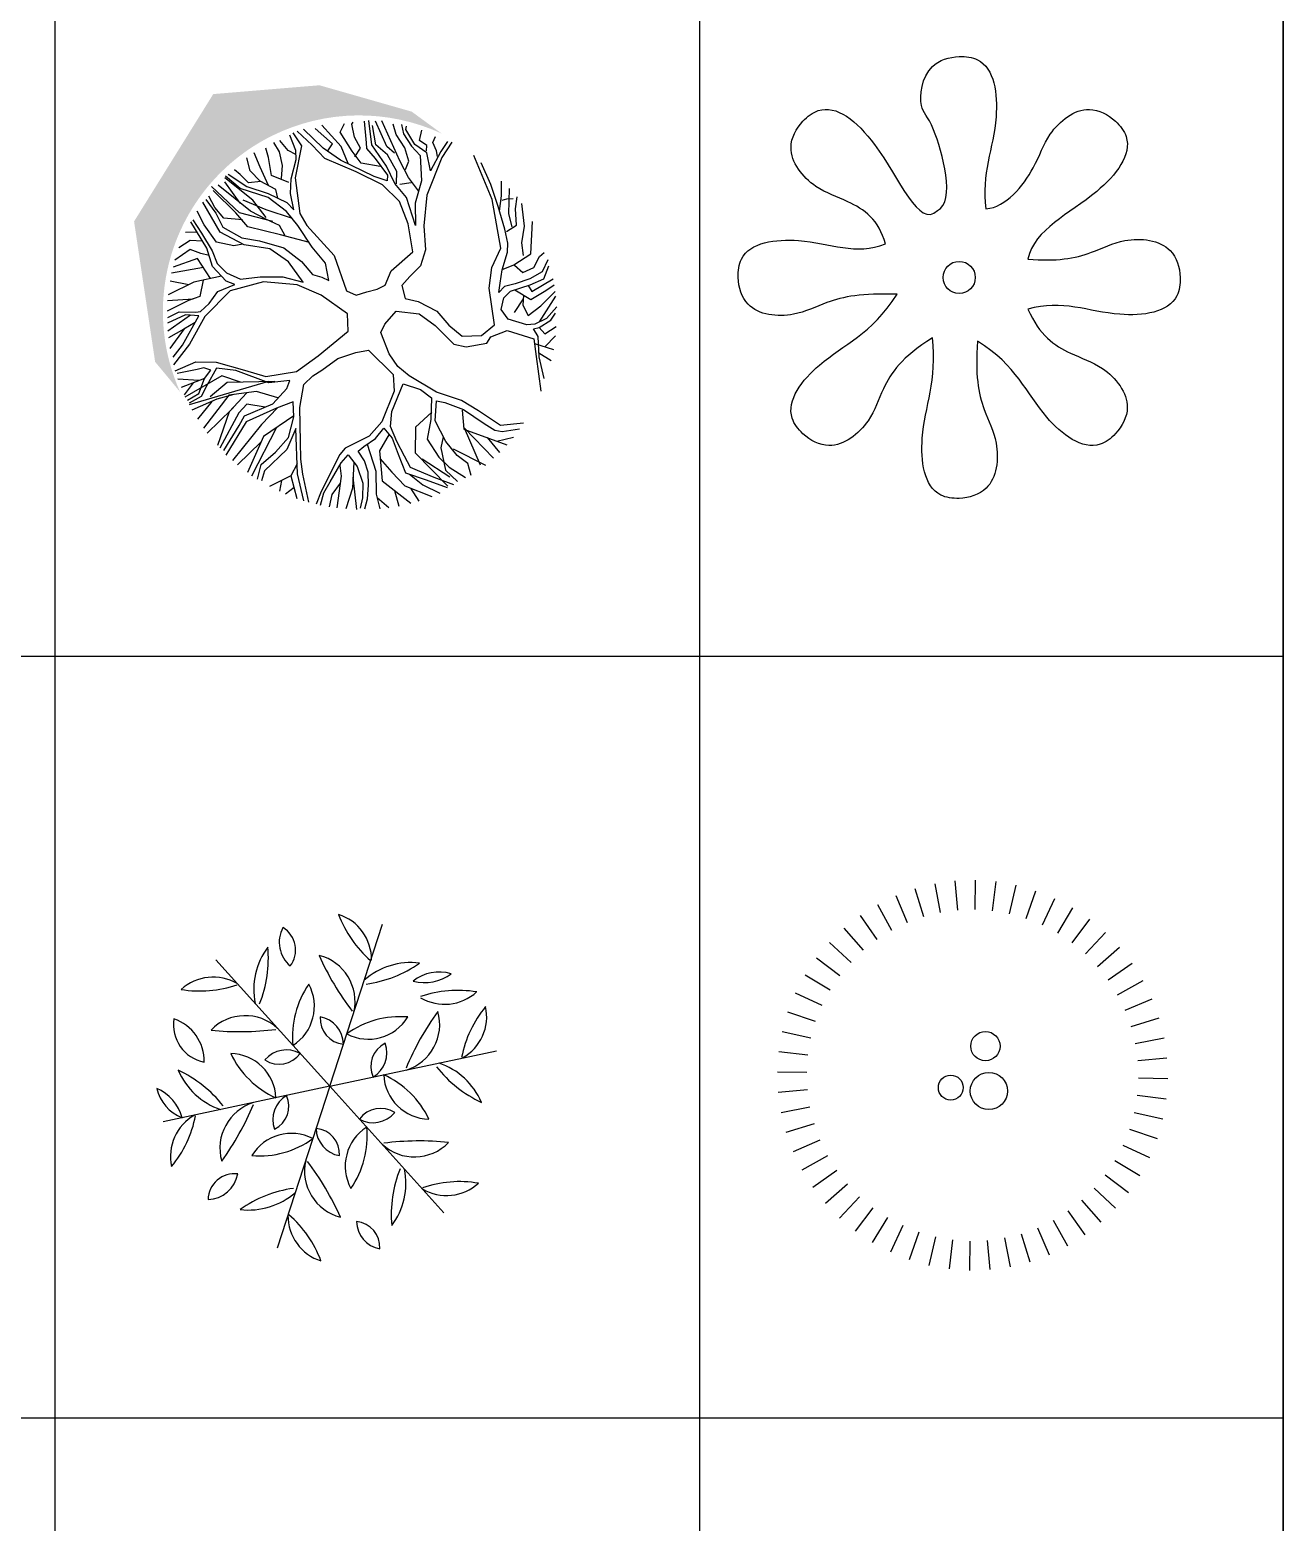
# Model space of a CAD drawing. Header units: inches. Extents: x 7658 to 73799, y 48 to 40262.
# Drawn here: x 69288 to 73799, y 30749 to 36123 of the extents above; entities that cross this region are included whole.
import ezdxf

# ---------------------------------------------------------------- set-up
doc = ezdxf.new("R2010")
doc.units = ezdxf.units.IN
doc.layers.add('www.cad-blocks.net', color=7, linetype='Continuous')
doc.styles.get("Standard").update_dxf_attribs({"font": 'arial.ttf'})

# ---------------------------------------------------------------- blocks, each defined once
blk = doc.blocks.new('A$C516926BB')
for p, q in [((57.9904, 38.5194), (57.9904, 0)), ((60.3118, 38.5194), (60.3118, 0)), ((62.4121, 38.5194), (62.4121, 0)), ((0, 33.1729), (62.4121, 33.1729)), ((0, 30.4302), (62.4121, 30.4302))]:
    blk.add_line(p, q)
blk = doc.blocks.new('A$C30325F1C')
h = blk.add_hatch(color=7)
h.dxf.hatch_style = 1
h.paths.add_polyline_path([(0, 1.0373), (0.0758, 0.5316), (0.1655, 0.4236, -0.1601), (0.1198, 0.8624, -0.480394), (1.1075, 1.3536), (0.9992, 1.4328), (0.6673, 1.5277), (0.285, 1.4959)])
for p, q in [((1.2464, 0.1594), (1.1888, 0.2932)), ((1.1888, 0.2932), (1.2939, 0.1844)), ((1.1125, 0.2613), (1.1039, 0.2215)), ((1.1039, 0.2215), (1.1212, 0.1416)), ((1.1212, 0.1416), (1.1644, 0.101))]:
    blk.add_line(p, q)
for points in [[(0.828, 1.3985), (0.8357, 1.3203), (0.8367, 1.2994), (0.8673, 1.2634), (0.9121, 1.2036), (0.9104, 1.1833), (0.8644, 1.1992), (0.7425, 1.258), (0.6803, 1.301), (0.6099, 1.3692)], [(0.9629, 1.3869), (0.9693, 1.3531), (0.9981, 1.3086), (1.0294, 1.2753), (1.0341, 1.183), (1.0112, 1.1025), (1.0131, 1.0226), (0.9801, 1.124), (0.9387, 1.1742), (0.9083, 1.2368), (0.8561, 1.3129), (0.8449, 1.4007)], [(0.9377, 1.2834), (0.9098, 1.3071), (0.8691, 1.3985)], [(1.0236, 1.147), (0.9875, 1.1961), (0.9564, 1.2558), (0.8914, 1.3995)], [(0.3383, 1.2072), (0.4057, 1.1632), (0.4827, 1.1376), (0.5499, 1.1054), (0.5745, 1.0794), (0.5625, 1.138), (0.5656, 1.1904), (0.5835, 1.2601), (0.5823, 1.2927), (0.5611, 1.3474)], [(0.5711, 1.3561), (0.6023, 1.309), (0.5798, 1.1945), (0.597, 1.0661), (0.6223, 1.0225), (0.7204, 0.9152), (0.7642, 0.7879), (0.7991, 0.7715), (0.8375, 0.7838), (0.8754, 0.7933), (0.9033, 0.8078), (0.9253, 0.859), (1.0034, 0.9275), (0.9868, 1.0283), (0.9548, 1.1088), (0.8937, 1.1692), (0.7994, 1.2162), (0.6861, 1.2643), (0.6415, 1.3123), (0.5875, 1.362)], [(0.6974, 1.2914), (0.7141, 1.3172), (0.6517, 1.372)], [(0.7701, 1.2461), (0.7449, 1.3076), (0.6764, 1.3843)], [(0.8861, 1.2357), (0.8172, 1.2477), (0.7852, 1.29), (0.7422, 1.3582), (0.7574, 1.3903)], [(0.7946, 1.2703), (0.815, 1.3012), (0.7935, 1.3412), (0.7843, 1.3874), (0.7888, 1.3953)], [(0.944, 1.1731), (0.9452, 1.217), (0.9116, 1.2773), (0.8698, 1.3129), (0.8576, 1.3833)], [(0.9772, 1.2248), (0.9892, 1.2546), (0.9747, 1.3019), (0.9438, 1.3499), (0.9328, 1.3876)], [(1.128, 1.3246), (1.1038, 1.2886), (1.0669, 1.2201), (1.0535, 1.2849), (1.0104, 1.3148), (0.9782, 1.3689), (0.9806, 1.3802)], [(1.052, 1.291), (1.0537, 1.3113), (1.0272, 1.3288), (1.0352, 1.3654)], [(0.5573, 1.1774), (0.4941, 1.2029), (0.4833, 1.2671), (0.4742, 1.3015)], [(0.5302, 1.1921), (0.5348, 1.2383), (0.5235, 1.2879), (0.5034, 1.3217)], [(0.5819, 1.2781), (0.5548, 1.2928), (0.5242, 1.3289)], [(1.1436, 1.3224), (1.1074, 1.2672), (1.0532, 1.1317), (1.0431, 1.0219), (1.0491, 0.9353), (1.031, 0.8773), (0.9924, 0.8385), (0.9634, 0.8065), (0.9753, 0.7598), (1.0225, 0.7495), (1.0892, 0.7144), (1.1331, 0.6637), (1.1808, 0.6241), (1.2506, 0.6263), (1.2971, 0.6647), (1.2776, 0.7973), (1.2882, 0.8716), (1.3198, 0.9413), (1.289, 1.1159), (1.2225, 1.2744)], [(1.0916, 1.2706), (1.088, 1.292), (1.0751, 1.3214), (1.0853, 1.3427)], [(0.5176, 1.1212), (0.5106, 1.1522), (0.4539, 1.1821), (0.4179, 1.2194), (0.4061, 1.2662)], [(0.4835, 1.1669), (0.4537, 1.2323), (0.4319, 1.2841)], [(1.4893, 0.8987), (1.469, 0.856), (1.4249, 0.8302), (1.3716, 0.8123), (1.3338, 0.8028), (1.3125, 0.7809), (1.3173, 0.8152), (1.325, 0.8636), (1.3443, 0.9272), (1.3457, 0.9593), (1.3345, 1.0089), (1.311, 1.0905), (1.2842, 1.17), (1.249, 1.2483)], [(0.258, 1.1157), (0.2941, 1.0666), (0.319, 1.017), (0.3877, 0.9785), (0.4513, 0.9677), (0.5394, 0.9427), (0.603, 0.8936), (0.6423, 0.8467), (0.6758, 0.8365), (0.7008, 0.8252), (0.6894, 0.8866), (0.6414, 0.9441), (0.5898, 1.0231), (0.5484, 1.0733), (0.4822, 1.123), (0.3823, 1.1564), (0.3286, 1.2005)], [(0.4749, 1.051), (0.427, 1.1133), (0.3266, 1.194)], [(0.4565, 1.1816), (0.4114, 1.1767), (0.3822, 1.2065), (0.3609, 1.2229)], [(0.4993, 1.0368), (0.3791, 1.0683), (0.2783, 1.1629)], [(0.6313, 0.9611), (0.5275, 0.9894), (0.41, 1.0179), (0.366, 1.0687), (0.2843, 1.1483)], [(0.5433, 0.986), (0.5237, 1.0227), (0.4763, 1.0448), (0.4195, 1.0747), (0.3023, 1.1679)], [(0.3818, 1.1035), (0.3271, 1.1801)], [(0.9969, 1.1763), (0.9571, 1.1702)], [(1.3158, 1.0748), (1.3221, 1.1294), (1.3226, 1.1823)], [(1.3612, 1.0178), (1.3493, 1.0645), (1.3515, 1.1554)], [(0.212, 1.0431), (0.2428, 0.9952), (0.2811, 0.9309), (0.2989, 0.8859), (0.3327, 0.852), (0.3828, 0.8294), (0.4533, 0.8377), (0.5358, 0.8374), (0.6087, 0.8187), (0.5559, 0.892), (0.4891, 0.9389), (0.3959, 0.9532), (0.3095, 0.9985), (0.2476, 1.1061)], [(0.3906, 1.0427), (0.3231, 1.0485), (0.2905, 1.088), (0.2689, 1.128)], [(0.5704, 1.0479), (0.475, 1.0787), (0.3925, 1.1139)], [(1.3244, 1.1141), (1.3419, 1.1192), (1.3642, 1.1202)], [(1.3411, 1.0015), (1.3761, 1.0233), (1.3726, 1.0831), (1.3791, 1.1258)], [(1.402, 0.9146), (1.3954, 0.9603), (1.4056, 1.0199), (1.3958, 1.1015)], [(0.122, 0.6915), (0.1622, 0.7123), (0.2224, 0.711), (0.2394, 0.7132), (0.2703, 0.7418), (0.3017, 0.7851), (0.3622, 0.8103), (0.3319, 0.8228), (0.2827, 0.8747), (0.2613, 0.9412), (0.2049, 1.0359)], [(0.3914, 0.9556), (0.3593, 0.9493), (0.2963, 0.963), (0.2522, 1.0256), (0.2268, 1.0745)], [(1.3282, 0.8659), (1.3672, 0.8809), (1.4281, 0.9208), (1.4341, 1.0373)], [(0.2464, 0.9662), (0.2014, 0.9689), (0.1616, 0.9419)], [(0.2272, 0.9984), (0.185, 0.9979)], [(0.2699, 0.9146), (0.2407, 0.9221), (0.2025, 0.9362), (0.1473, 0.8983)], [(1.3699, 0.8804), (1.3997, 0.8533), (1.4393, 0.8712), (1.459, 0.9111), (1.4758, 0.9252)], [(0.2498, 0.8709), (0.1351, 0.8507)], [(0.275, 0.8315), (0.2286, 0.9041), (0.1403, 0.8729)], [(1.5214, 0.7297), (1.4847, 0.6876), (1.4419, 0.6674), (1.4138, 0.6646), (1.3468, 0.6851), (1.3214, 0.72), (1.3305, 0.7623), (1.355, 0.7864), (1.4259, 0.8093), (1.4747, 0.8311), (1.4929, 0.8773)], [(0.2488, 0.8258), (0.2372, 0.7667), (0.1956, 0.7521), (0.119, 0.7145)], [(0.3152, 0.8404), (0.2155, 0.8185), (0.1226, 0.7735)], [(0.1971, 0.8096), (0.1295, 0.8226)], [(0.1482, 0.4999), (0.222, 0.5314), (0.2959, 0.5301), (0.3971, 0.5023), (0.4747, 0.4795), (0.5846, 0.497), (0.6626, 0.5529), (0.7711, 0.6421), (0.7681, 0.7046), (0.6729, 0.7723), (0.5873, 0.8086), (0.466, 0.8202), (0.3462, 0.7872), (0.2547, 0.6952), (0.2, 0.5951), (0.1424, 0.5206)], [(1.3702, 0.7913), (1.4281, 0.7559), (1.4819, 0.7883), (1.5124, 0.8087)], [(1.4187, 0.807), (1.4316, 0.7845), (1.5086, 0.8307)], [(0.2121, 0.7579), (0.1206, 0.7511)], [(1.4008, 0.7584), (1.3686, 0.7098)], [(1.4019, 0.7719), (1.3989, 0.7357), (1.4185, 0.699), (1.4644, 0.7332), (1.5157, 0.7845)], [(1.4595, 0.6757), (1.5175, 0.7676)], [(0.1406, 0.5491), (0.1746, 0.5918), (0.2331, 0.6969), (0.1846, 0.7015), (0.1203, 0.6713)], [(0.2029, 0.6998), (0.1213, 0.6422)], [(1.402, 0.3104), (1.3187, 0.3023), (1.2394, 0.3549), (1.1791, 0.3923), (1.0885, 0.4224), (0.9904, 0.4818), (0.9491, 0.515), (0.9182, 0.5601), (0.8882, 0.6373), (0.9023, 0.6672), (0.9433, 0.7137), (0.9433, 0.7137), (1.0265, 0.7045), (1.0835, 0.6627), (1.1512, 0.595), (1.1959, 0.5853), (1.2703, 0.5986), (1.2836, 0.6222), (1.3435, 0.6446), (1.4388, 0.6151), (1.4469, 0.5514), (1.4645, 0.4257)], [(1.4763, 0.4714), (1.4575, 0.5492), (1.4544, 0.6235), (1.4382, 0.6506), (1.4584, 0.655), (1.4999, 0.6813), (1.5165, 0.7072)], [(0.2201, 0.6736), (0.1789, 0.6498), (0.1237, 0.6179)], [(0.1805, 0.6507), (0.1293, 0.5797)], [(1.4585, 0.655), (1.4784, 0.633), (1.5195, 0.6585)], [(1.441, 0.598), (1.5096, 0.5761)], [(1.4789, 0.5859), (1.5167, 0.6251)], [(0.629, 0.0262), (0.6071, 0.1268), (0.5997, 0.1815), (0.5994, 0.2434), (0.5961, 0.3678), (0.6112, 0.4499), (0.6435, 0.4808), (0.6757, 0.5015), (0.7333, 0.5442), (0.7984, 0.5654), (0.8441, 0.5732), (0.9325, 0.4863), (0.936, 0.4266), (0.8921, 0.316), (0.8457, 0.2636), (0.7593, 0.2205), (0.7408, 0.198), (0.6735, 0.0653), (0.6551, 0.0194)], [(1.4568, 0.5644), (1.5013, 0.5366)], [(0.1921, 0.3936), (0.2329, 0.4171), (0.253, 0.4716), (0.2761, 0.502), (0.2505, 0.5105), (0.227, 0.5038), (0.1553, 0.4899)], [(0.3231, 0.212), (0.3786, 0.303), (0.3971, 0.3373), (0.4997, 0.3799), (0.5504, 0.4352), (0.5601, 0.4642), (0.4856, 0.4561), (0.3664, 0.5001), (0.2969, 0.5092), (0.2613, 0.4463), (0.2416, 0.4064), (0.1981, 0.3834)], [(0.2332, 0.4641), (0.1581, 0.4694)], [(0.253, 0.4716), (0.1692, 0.4398)], [(0.2124, 0.4562), (0.1808, 0.4125)], [(0.3834, 0.4581), (0.3156, 0.4817), (0.183, 0.404)], [(0.4841, 0.4607), (0.1978, 0.3765)], [(0.5065, 0.4613), (0.335, 0.4568), (0.2743, 0.4052)], [(1.1513, 0.0883), (1.0802, 0.1155), (1.0196, 0.1404), (0.9946, 0.1517), (0.9731, 0.1917), (0.9461, 0.2454), (0.923, 0.2989), (0.9279, 0.3533), (0.969, 0.4519), (1.0308, 0.4325), (1.0702, 0.4021), (1.0678, 0.3244), (1.0552, 0.2529), (1.0967, 0.1884), (1.134, 0.1526), (1.1928, 0.1147)], [(0.3595, 0.4137), (0.2973, 0.3973), (0.2085, 0.3577)], [(0.2797, 0.3894), (0.2279, 0.3252)], [(0.5176, 0.4015), (0.4408, 0.425), (0.3416, 0.4112), (0.2499, 0.2926)], [(0.4059, 0.4202), (0.3425, 0.3521), (0.3001, 0.2303)], [(0.4718, 0.3683), (0.4062, 0.3795), (0.3772, 0.3475), (0.309, 0.2206)], [(0.4438, 0.1092), (0.458, 0.1621), (0.509, 0.207), (0.5559, 0.2587), (0.575, 0.3341), (0.5729, 0.3875), (0.5131, 0.3652), (0.4033, 0.3153), (0.3306, 0.1956)], [(1.2136, 0.1219), (1.2011, 0.1659), (1.1634, 0.1947), (1.1221, 0.2449), (1.0835, 0.3195), (1.0887, 0.3912), (1.1185, 0.3847), (1.1858, 0.3597), (1.2597, 0.3093), (1.2987, 0.2861), (1.3249, 0.2804), (1.3876, 0.2904)], [(0.3648, 0.376), (0.3515, 0.3618), (0.2626, 0.2754)], [(0.516, 0.3663), (0.459, 0.3062), (0.3544, 0.1765)], [(0.5749, 0.3375), (0.4663, 0.2634), (0.4086, 0.133)], [(1.0721, 0.3499), (1.0127, 0.2968), (1.0115, 0.204), (1.1296, 0.0843)], [(1.1809, 0.358), (1.1868, 0.2897), (1.3416, 0.2327)], [(0.5122, 0.2947), (0.423, 0.1197)], [(0.6112, 0.0317), (0.5881, 0.128), (0.5822, 0.2913), (0.5494, 0.2159), (0.4695, 0.139), (0.4589, 0.1029)], [(0.8301, 0.0018), (0.8407, 0.0378), (0.8432, 0.0874), (0.8425, 0.1347), (0.8294, 0.1758), (0.8066, 0.2102), (0.8266, 0.2265), (0.8687, 0.2556), (0.8989, 0.2933), (0.9295, 0.2572), (0.95, 0.1997), (0.9766, 0.1321), (1.0509, 0.1071), (1.1272, 0.0788)], [(0.9178, 0.2709), (0.8838, 0.2111), (0.8934, 0.103), (0.9967, 0.0224)], [(0.4576, 0.2439), (0.3727, 0.1609)], [(0.8394, 0.2353), (0.8705, 0.1374), (0.8718, 0.0546), (0.885, 0.0028)], [(1.1484, 0.2188), (1.2654, 0.1596)], [(1.2706, 0.2588), (1.3151, 0.2047)], [(1.3056, 0.2459), (1.3656, 0.2609)], [(0.5868, 0.1648), (0.5646, 0.1213), (0.488, 0.0832)], [(0.6709, 0.0157), (0.6834, 0.0602), (0.7056, 0.0995), (0.7451, 0.1676), (0.7708, 0.1973), (0.8029, 0.155), (0.8228, 0.0947), (0.8224, 0.0418), (0.8144, 0.0052)], [(0.791, 0.1707), (0.7858, 0.0763), (0.7619, 0.0021)], [(0.8863, 0.183), (0.9275, 0.1339), (0.9747, 0.0854), (1.0713, 0.0464)], [(1.0375, 0.1824), (1.1368, 0.1174)], [(0.5646, 0.1213), (0.5862, 0.0398)], [(0.7401, 0.1588), (0.7459, 0.1203), (0.7293, 0.0056)], [(0.788, 0.1164), (0.8005, 0)], [(0.9918, 0.127), (1.0388, 0.0891), (1.1001, 0.0582)], [(0.5311, 0.1046), (0.523, 0.0657)], [(0.5757, 0.0795), (0.5456, 0.0556)], [(0.7421, 0.0945), (0.7122, 0.054), (0.7026, 0.0096)], [(0.9375, 0.0686), (0.9526, 0.0124)], [(0.9953, 0.0771), (1.0249, 0.0304)], [(0.8746, 0.0437), (0.9175, 0.0066)]]:
    blk.add_lwpolyline(points)
at = {"width": 0.8, "flags": 9}
for tag, p in [('YSIZE', (0.6051, 0.8061)), ('XSIZE', (0.9747, 0.7641)), ('YSIZE', (0.7608, 0.7135)), ('XSIZE', (0.9444, 0.7097))]:
    blk.add_attdef(tag, p, '', height=0.000276, rotation=167.762, dxfattribs=at)
blk = doc.blocks.new('A$C1C640D2A')
blk.add_circle((0.7954, 0.7954), 0.058)
for points in [[(0.717, 1.0365), (0.7833, 1.0666), (0.7049, 1.3679), (0.6458, 1.397), (0.6646, 1.5593), (0.7828, 1.5971), (0.9185, 1.5775), (0.9516, 1.3253), (0.8737, 1.1666), (0.8919, 1.0425)], [(0.5299, 0.9159), (0.507, 1.0033), (0.4174, 1.0663), (0.2642, 1.115), (0.1627, 1.2431), (0.2196, 1.3534), (0.3294, 1.4355), (0.5311, 1.2805), (0.6506, 0.9702), (0.717, 1.0365)], [(0.8919, 1.0425), (0.9643, 1.0485), (1.0663, 1.1734), (1.115, 1.3266), (1.2431, 1.428), (1.3534, 1.3712), (1.4355, 1.2614), (1.2805, 1.0597), (1.0669, 0.9702), (1.0427, 0.8617)], [(0.5722, 0.7351), (0.4444, 0.7384), (0.3366, 0.7197), (0.1938, 0.6458), (0.0315, 0.6646), (-0.0063, 0.7828), (0.0133, 0.9185), (0.2655, 0.9516), (0.4242, 0.8737), (0.5299, 0.9159)], [(1.0427, 0.8617), (1.1464, 0.8523), (1.2542, 0.8711), (1.397, 0.945), (1.5593, 0.9262), (1.5971, 0.8079), (1.5775, 0.6723), (1.3253, 0.6392), (1.1666, 0.7171), (1.0427, 0.6809)], [(0.6989, 0.5784), (0.5875, 0.507), (0.5245, 0.4174), (0.4758, 0.2642), (0.3477, 0.1627), (0.2374, 0.2196), (0.1553, 0.3294), (0.3103, 0.5311), (0.4775, 0.5883), (0.5722, 0.7351)], [(1.0427, 0.6809), (1.0838, 0.5875), (1.1734, 0.5245), (1.3266, 0.4758), (1.428, 0.3477), (1.3712, 0.2374), (1.2614, 0.1553), (1.0597, 0.3103), (1.0025, 0.4775), (0.8618, 0.5664)], [(0.8618, 0.5664), (0.8523, 0.4444), (0.8711, 0.3366), (0.945, 0.1938), (0.9262, 0.0315), (0.808, -0.0063), (0.6723, 0.0133), (0.6392, 0.2655), (0.7171, 0.4242), (0.6989, 0.5784)]]:
    blk.add_open_spline(points, degree=3, knots=[1013.542029, 1013.542029, 1013.542029, 1013.542029, 2225.627904, 3022.179941, 4061.847778, 4704.707929, 5125.35694, 6468.678811, 8355.328767, 8355.328767, 8355.328767, 8355.328767])
blk = doc.blocks.new('A$C0DED3E51')
at = {"color": 0}
for q in [(0.8121, 1.2125), (0.2122, 1.0847), (1.2227, 0.7568), (0.0229, 0.5013), (0.4335, 0.0456), (1.0334, 0.1734)]:
    blk.add_line((0.6228, 0.6291), q, dxfattribs=at)
for centre, radius, start, end in [((1.0375, 1.3905), 0.4088, 200.3878, 229.0632), ((0.6013, 1.0844), 0.172, 359.75, 72.0497), ((0.5527, 1.1476), 0.1118, 151.7015, 229.7406), ((0.4049, 1.1196), 0.0949, 322.8639, 58.5782), ((0.6068, 0.9768), 0.2578, 143.3521, 190.9965), ((-0.043, 1.0912), 0.4447, 338.197, 5.0866), ((1.4816, 1.4965), 0.9807, 203.8113, 217.5003), ((0.542, 0.9341), 0.1717, 347.2702, 75.7188), ((0.2029, 0.8502), 0.172, 59.75, 132.0497), ((0.9159, 0.8168), 0.2578, 83.3521, 130.9965), ((0.6901, 1.4368), 0.4447, 278.197, 305.0866), ((1.0158, 0.8954), 0.1454, 72.2233, 129.8114), ((0.9627, 1.168), 0.1658, 256.0238, 306.0109), ((0.1559, 1.3811), 0.4088, 260.3878, 289.0632), ((0.8153, 0.8101), 0.3269, 145.1527, 185.9348), ((0.4005, 0.917), 0.1668, 302.4729, 28.6145), ((1.0362, 1.0965), 0.172, 239.75, 312.0497), ((1.0832, 0.5657), 0.4088, 80.3878, 109.0632), ((1.4987, 0.6555), 0.4088, 140.3878, 169.0632), ((1.0155, 0.8803), 0.172, 299.75, 12.0497), ((0.1961, 0.8501), 0.136, 170.709, 259.1064), ((0.0101, 0.7203), 0.1603, 358.6571, 71.1583), ((0.3182, 0.7116), 0.1717, 47.2702, 135.7188), ((0.6809, 0.8731), 0.0929, 176.5427, 264.4723), ((0.5708, 0.779), 0.1012, 0.9077, 80.1073), ((0.8759, 0.5529), 0.3269, 85.1527, 125.9348), ((0.7611, 0.9655), 0.1668, 242.4729, 328.6145), ((1.8034, 0.3191), 0.9807, 143.8113, 157.5003), ((0.8466, 0.8516), 0.1717, 287.2702, 15.7188), ((0.301, 1.8065), 0.9807, 263.8113, 277.5003), ((0.467, 0.659), 0.1012, 60.9077, 140.1073), ((0.8632, 0.7007), 0.0929, 116.5427, 204.4723), ((0.7267, 0.7491), 0.1012, 300.9077, 20.1073), ((0.2623, 0.5806), 0.1668, 2.4729, 88.6145), ((0.5622, 0.8863), 0.3269, 205.1527, 245.9348), ((0.4405, 0.8014), 0.0929, 236.5427, 324.4723), ((1.356, 0.9746), 0.4447, 218.197, 245.0866), ((0.932, 0.4691), 0.2578, 23.3521, 70.9965), ((-0.1103, 0.2835), 0.4447, 38.197, 65.0866), ((0.3137, 0.789), 0.2578, 203.3521, 250.9965), ((0.9834, 0.6776), 0.1668, 182.4729, 268.6145), ((0.6834, 0.3719), 0.3269, 25.1527, 65.9348), ((-0.0674, 0.4702), 0.1658, 16.0238, 66.0109), ((0.1421, 0.6525), 0.1454, 192.2233, 249.8114), ((0.5189, 0.5091), 0.1012, 120.9077, 200.1073), ((0.3824, 0.5574), 0.0929, 296.5427, 24.4723), ((0.399, 0.4065), 0.1717, 107.2702, 195.7188), ((-0.5578, 0.9391), 0.9807, 323.8113, 337.5003), ((0.8051, 0.4567), 0.0929, 56.5427, 144.4723), ((0.2213, 0.376), 0.172, 119.75, 192.0497), ((-0.2619, 0.6007), 0.4088, 320.3878, 349.0632), ((0.7787, 0.5991), 0.1012, 240.9077, 320.1073), ((0.4845, 0.2926), 0.1668, 62.4729, 148.6145), ((0.3698, 0.7052), 0.3269, 265.1527, 305.9348), ((0.5647, 0.385), 0.0929, 356.5427, 84.4723), ((0.6748, 0.4791), 0.1012, 180.9077, 260.1073), ((0.8451, 0.3411), 0.1668, 122.4729, 208.6145), ((0.4304, 0.448), 0.3269, 325.1527, 5.9348), ((0.9447, -0.5484), 0.9807, 83.8113, 97.5003), ((0.9274, 0.5465), 0.1717, 227.2702, 315.7188), ((0.7036, 0.324), 0.1717, 167.2702, 255.7188), ((-0.236, -0.2384), 0.9807, 23.8113, 37.5003), ((1.2886, 0.1669), 0.4447, 158.197, 185.0866), ((0.6389, 0.2813), 0.2578, 323.3521, 10.9965), ((0.2795, 0.2192), 0.0949, 82.8639, 178.5782), ((0.1813, 0.3332), 0.1118, 271.7015, 349.7406), ((1.0427, 0.4079), 0.172, 239.75, 312.0497), ((1.0897, -0.123), 0.4088, 80.3878, 109.0632), ((0.5555, -0.1786), 0.4447, 98.197, 125.0866), ((0.3297, 0.4413), 0.2578, 263.3521, 310.9965), ((0.6441, 0.1637), 0.172, 179.75, 252.0497), ((0.2079, -0.1424), 0.4088, 20.3878, 49.0632), ((0.8202, 0.1438), 0.1012, 180.9077, 260.1073), ((0.7101, 0.0497), 0.0929, 356.5427, 84.4723)]:
    blk.add_arc(centre, radius, start, end, dxfattribs=at)
blk = doc.blocks.new('A$C57544759')
at = {"color": 0}
for p, q in [((0.6495, 1.297), (0.6401, 1.4022)), ((0.7119, 1.2993), (0.7136, 1.4048)), ((0.7743, 1.295), (0.787, 1.3998)), ((0.4683, 1.2516), (0.427, 1.3487)), ((0.527, 1.273), (0.496, 1.3739)), ((0.5876, 1.2882), (0.5673, 1.3918)), ((0.8358, 1.2843), (0.8594, 1.3872)), ((0.8959, 1.2672), (0.9301, 1.367)), ((0.4122, 1.2241), (0.3609, 1.3163)), ((0.9539, 1.2438), (0.9984, 1.3396)), ((1.0091, 1.2146), (1.0633, 1.3051)), ((0.3593, 1.1909), (0.2986, 1.2773)), ((1.061, 1.1797), (1.1244, 1.2641)), ((0.3101, 1.1524), (0.2407, 1.2319)), ((1.1089, 1.1396), (1.1808, 1.2169)), ((0.2652, 1.1089), (0.1879, 1.1808)), ((1.1524, 1.0947), (1.2319, 1.1641)), ((0.2251, 1.061), (0.1407, 1.1244)), ((1.1909, 1.0456), (1.2773, 1.1062)), ((0.1903, 1.0091), (0.0997, 1.0633)), ((1.2241, 0.9926), (1.3163, 1.0439)), ((0.161, 0.9539), (0.0653, 0.9984)), ((1.2516, 0.9365), (1.3487, 0.9779)), ((0.1377, 0.8959), (0.0378, 0.9301)), ((1.273, 0.8778), (1.3739, 0.9088)), ((0.1206, 0.8358), (0.0177, 0.8594)), ((1.2882, 0.8172), (1.3918, 0.8375)), ((0.1098, 0.7743), (0.005, 0.787)), ((1.297, 0.7553), (1.4022, 0.7647)), ((0.1055, 0.7119), (0, 0.7136)), ((0.1078, 0.6495), (0.0027, 0.6401)), ((1.2993, 0.6929), (1.4048, 0.6912)), ((1.295, 0.6306), (1.3998, 0.6179)), ((0.1166, 0.5876), (0.013, 0.5673)), ((1.2843, 0.569), (1.3872, 0.5454)), ((0.1318, 0.527), (0.0309, 0.496)), ((1.2672, 0.5089), (1.367, 0.4747)), ((0.1533, 0.4683), (0.0562, 0.427)), ((1.2438, 0.451), (1.3396, 0.4065)), ((0.1807, 0.4122), (0.0885, 0.3609)), ((1.2146, 0.3957), (1.3051, 0.3415)), ((0.2139, 0.3593), (0.1276, 0.2986)), ((1.1797, 0.3439), (1.2641, 0.2805)), ((0.2525, 0.3101), (0.1729, 0.2407)), ((1.1396, 0.296), (1.2169, 0.2241)), ((0.296, 0.2652), (0.2241, 0.1879)), ((0.3439, 0.2251), (0.2805, 0.1407)), ((1.0947, 0.2525), (1.1641, 0.1729)), ((0.3957, 0.1903), (0.3415, 0.0997)), ((0.9926, 0.1807), (1.0439, 0.0885)), ((1.0456, 0.2139), (1.1062, 0.1276)), ((0.451, 0.161), (0.4065, 0.0653)), ((0.5089, 0.1377), (0.4747, 0.0378)), ((0.569, 0.1206), (0.5454, 0.0177)), ((0.6306, 0.1098), (0.6179, 0.005)), ((0.7553, 0.1078), (0.7647, 0.0027)), ((0.8172, 0.1166), (0.8375, 0.013)), ((0.8778, 0.1318), (0.9088, 0.0309)), ((0.9365, 0.1533), (0.9779, 0.0562)), ((0.6929, 0.1055), (0.6912, 0))]:
    blk.add_line(p, q, dxfattribs=at)
for centre, major_axis in [((0.7487, 0.8073), (0.0373, 0.0373)), ((0.6241, 0.6582), (0.0317, 0.0317)), ((0.7611, 0.6458), (0.0474, 0.0474))]:
    blk.add_ellipse(centre, major_axis=major_axis, ratio=1, start_param=5.497787, end_param=11.780972, dxfattribs=at)
blk = doc.blocks.new('format')
at = {"layer": 'www.cad-blocks.net', "color": 155, "true_color": 0x546d8e}
blk.add_line((73798.8, 48.2), (73798.8, 40261.7), dxfattribs=at)

msp = doc.modelspace()

# ---------------------------------------------------------------- block references
msp.add_blockref('format', (0, 0))
at = {"xscale": 1000, "yscale": 1000, "zscale": 1000}
for name, p in [('A$C1C640D2A', (71837.3, 34435.7)), ('A$C30325F1C', (69662.8, 34395.5)), ('A$C57544759', (71978.4, 31655.6)), ('A$C0DED3E51', (69744.5, 31689.3))]:
    msp.add_blockref(name, p, dxfattribs=at)
at = {"layer": 'www.cad-blocks.net', "color": 155, "true_color": 0x546d8e, "xscale": 1000, "yscale": 1000, "zscale": 1000}
msp.add_blockref('A$C516926BB', (11386.7, 694.4), dxfattribs=at)

doc.saveas('drawing.dxf')
